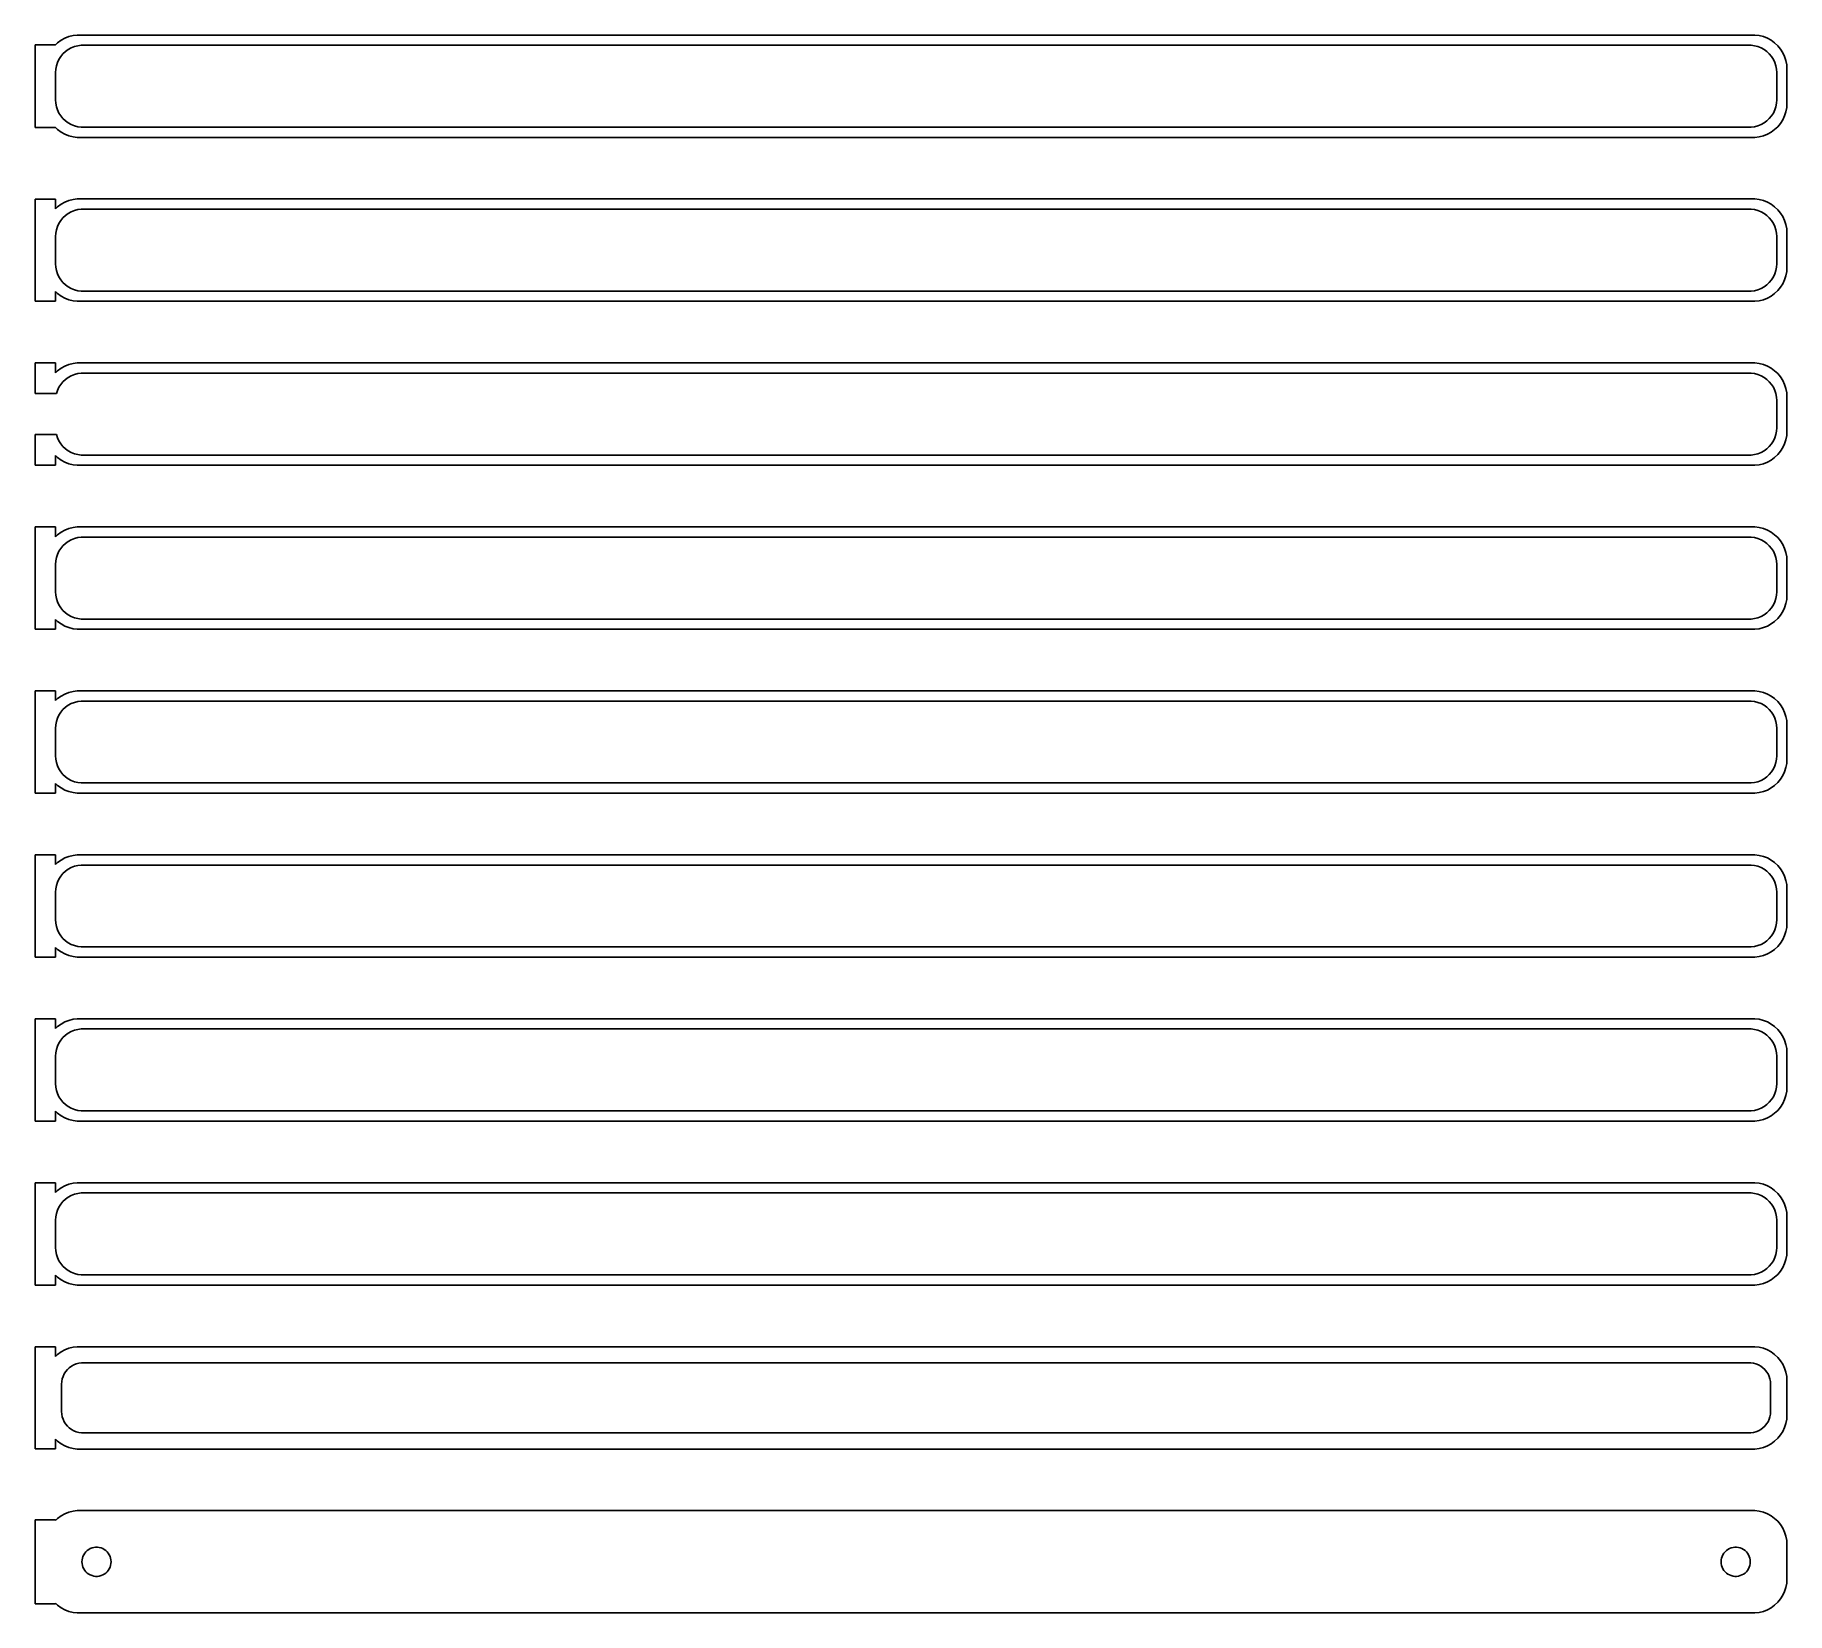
# Model space of a CAD drawing. Header units: metres. Extents: x -129 to 128, y 233 to 463.
import ezdxf

# ---------------------------------------------------------------- set-up
doc = ezdxf.new("R2010")
doc.units = ezdxf.units.M

msp = doc.modelspace()

# ---------------------------------------------------------------- linework, layer by layer
for p, q in [((-126, 462.059), (-129, 462.059)), ((-129, 462.059), (-129, 449.941)), ((-125.687, 462.353), (-126, 462.059)), ((-125.179, 462.722), (-125.687, 462.353)), ((-124.629, 463.024), (-125.179, 462.722)), ((-124.045, 463.255), (-124.629, 463.024)), ((-123.437, 463.411), (-124.045, 463.255)), ((-123.703, 461.619), (-123.236, 461.804)), ((-122.814, 463.49), (-123.437, 463.411)), ((-123.236, 461.804), (-122.75, 461.929)), ((122.814, 463.49), (-122.814, 463.49)), ((-122.75, 461.929), (-122.251, 461.992)), ((-122.251, 461.992), (122.251, 461.992)), ((122.251, 461.992), (122.75, 461.929)), ((122.75, 461.929), (123.236, 461.804)), ((123.437, 463.411), (122.814, 463.49)), ((123.236, 461.804), (123.703, 461.619)), ((124.045, 463.255), (123.437, 463.411)), ((124.629, 463.024), (124.045, 463.255)), ((125.179, 462.722), (124.629, 463.024)), ((125.687, 462.353), (125.179, 462.722)), ((126.145, 461.923), (125.687, 462.353)), ((126.545, 461.439), (126.145, 461.923)), ((-125.874, 458.995), (-125.719, 459.472)), ((-125.719, 459.472), (-125.505, 459.927)), ((-125.505, 459.927), (-125.236, 460.351)), ((-125.236, 460.351), (-124.916, 460.738)), ((-124.916, 460.738), (-124.55, 461.082)), ((-124.55, 461.082), (-124.143, 461.377)), ((-124.143, 461.377), (-123.703, 461.619)), ((123.703, 461.619), (124.143, 461.377)), ((124.143, 461.377), (124.55, 461.082)), ((124.55, 461.082), (124.916, 460.738)), ((124.916, 460.738), (125.236, 460.351)), ((125.236, 460.351), (125.505, 459.927)), ((125.505, 459.927), (125.719, 459.472)), ((125.719, 459.472), (125.874, 458.995)), ((126.882, 460.909), (126.545, 461.439)), ((127.149, 460.341), (126.882, 460.909)), ((127.343, 459.743), (127.149, 460.341)), ((127.461, 459.127), (127.343, 459.743)), ((-126, 458), (-125.968, 458.501)), ((-126, 454), (-126, 458)), ((-125.968, 458.501), (-125.874, 458.995)), ((125.874, 458.995), (125.968, 458.501)), ((125.968, 458.501), (126, 458)), ((126, 458), (126, 454)), ((127.5, 458.5), (127.461, 459.127)), ((127.5, 453.5), (127.5, 458.5)), ((-125.968, 453.499), (-126, 454)), ((-125.874, 453.005), (-125.968, 453.499)), ((-125.719, 452.528), (-125.874, 453.005)), ((-125.505, 452.073), (-125.719, 452.528)), ((-125.236, 451.649), (-125.505, 452.073)), ((-124.916, 451.262), (-125.236, 451.649)), ((125.236, 451.649), (124.916, 451.262)), ((125.505, 452.073), (125.236, 451.649)), ((125.719, 452.528), (125.505, 452.073)), ((125.874, 453.005), (125.719, 452.528)), ((125.968, 453.499), (125.874, 453.005)), ((126, 454), (125.968, 453.499)), ((126.882, 451.091), (127.149, 451.659)), ((127.149, 451.659), (127.343, 452.257)), ((127.343, 452.257), (127.461, 452.873)), ((127.461, 452.873), (127.5, 453.5)), ((-129, 449.941), (-126, 449.941)), ((-126, 449.941), (-125.687, 449.647)), ((-125.687, 449.647), (-125.179, 449.278)), ((-125.179, 449.278), (-124.629, 448.976)), ((-124.55, 450.918), (-124.916, 451.262)), ((-124.629, 448.976), (-124.045, 448.745)), ((-124.143, 450.623), (-124.55, 450.918)), ((-123.703, 450.381), (-124.143, 450.623)), ((-123.236, 450.196), (-123.703, 450.381)), ((-122.75, 450.071), (-123.236, 450.196)), ((-122.251, 450.008), (-122.75, 450.071)), ((122.251, 450.008), (-122.251, 450.008)), ((122.75, 450.071), (122.251, 450.008)), ((123.236, 450.196), (122.75, 450.071)), ((123.703, 450.381), (123.236, 450.196)), ((124.143, 450.623), (123.703, 450.381)), ((124.045, 448.745), (124.629, 448.976)), ((124.55, 450.918), (124.143, 450.623)), ((124.916, 451.262), (124.55, 450.918)), ((124.629, 448.976), (125.179, 449.278)), ((125.179, 449.278), (125.687, 449.647)), ((125.687, 449.647), (126.145, 450.077)), ((126.145, 450.077), (126.545, 450.561)), ((126.545, 450.561), (126.882, 451.091)), ((-124.045, 448.745), (-123.437, 448.589)), ((-123.437, 448.589), (-122.814, 448.51)), ((-122.814, 448.51), (122.814, 448.51)), ((122.814, 448.51), (123.437, 448.589)), ((123.437, 448.589), (124.045, 448.745)), ((-126, 439.467), (-129, 439.467)), ((-129, 439.467), (-129, 424.533)), ((-126, 438.059), (-126, 439.467)), ((-125.179, 438.722), (-125.687, 438.353)), ((-124.629, 439.024), (-125.179, 438.722)), ((-124.045, 439.255), (-124.629, 439.024)), ((-123.437, 439.411), (-124.045, 439.255)), ((-122.814, 439.49), (-123.437, 439.411)), ((122.814, 439.49), (-122.814, 439.49)), ((123.437, 439.411), (122.814, 439.49)), ((124.045, 439.255), (123.437, 439.411)), ((124.629, 439.024), (124.045, 439.255)), ((125.179, 438.722), (124.629, 439.024)), ((125.687, 438.353), (125.179, 438.722)), ((-125.687, 438.353), (-126, 438.059)), ((-125.505, 435.927), (-125.236, 436.351)), ((-125.236, 436.351), (-124.916, 436.738)), ((-124.916, 436.738), (-124.55, 437.082)), ((-124.55, 437.082), (-124.143, 437.377)), ((-124.143, 437.377), (-123.703, 437.619)), ((-123.703, 437.619), (-123.236, 437.804)), ((-123.236, 437.804), (-122.75, 437.929)), ((-122.75, 437.929), (-122.251, 437.992)), ((-122.251, 437.992), (122.251, 437.992)), ((122.251, 437.992), (122.75, 437.929)), ((122.75, 437.929), (123.236, 437.804)), ((123.236, 437.804), (123.703, 437.619)), ((123.703, 437.619), (124.143, 437.377)), ((124.143, 437.377), (124.55, 437.082)), ((124.55, 437.082), (124.916, 436.738)), ((124.916, 436.738), (125.236, 436.351)), ((125.236, 436.351), (125.505, 435.927)), ((126.145, 437.923), (125.687, 438.353)), ((126.545, 437.439), (126.145, 437.923)), ((126.882, 436.909), (126.545, 437.439)), ((127.149, 436.341), (126.882, 436.909)), ((127.343, 435.743), (127.149, 436.341)), ((-126, 434), (-125.968, 434.501)), ((-126, 430), (-126, 434)), ((-125.968, 434.501), (-125.874, 434.995)), ((-125.874, 434.995), (-125.719, 435.472)), ((-125.719, 435.472), (-125.505, 435.927)), ((125.505, 435.927), (125.719, 435.472)), ((125.719, 435.472), (125.874, 434.995)), ((125.874, 434.995), (125.968, 434.501)), ((125.968, 434.501), (126, 434)), ((126, 434), (126, 430)), ((127.461, 435.127), (127.343, 435.743)), ((127.5, 434.5), (127.461, 435.127)), ((127.5, 429.5), (127.5, 434.5)), ((-125.968, 429.499), (-126, 430)), ((-125.874, 429.005), (-125.968, 429.499)), ((-125.719, 428.528), (-125.874, 429.005)), ((-125.505, 428.073), (-125.719, 428.528)), ((125.719, 428.528), (125.505, 428.073)), ((125.874, 429.005), (125.719, 428.528)), ((125.968, 429.499), (125.874, 429.005)), ((126, 430), (125.968, 429.499)), ((127.343, 428.257), (127.461, 428.873)), ((127.461, 428.873), (127.5, 429.5)), ((-126, 424.533), (-126, 425.941)), ((-126, 425.941), (-125.687, 425.647)), ((-125.236, 427.649), (-125.505, 428.073)), ((-124.916, 427.262), (-125.236, 427.649)), ((-124.55, 426.918), (-124.916, 427.262)), ((-124.143, 426.623), (-124.55, 426.918)), ((-123.703, 426.381), (-124.143, 426.623)), ((-123.236, 426.196), (-123.703, 426.381)), ((-122.75, 426.071), (-123.236, 426.196)), ((-122.251, 426.008), (-122.75, 426.071)), ((122.251, 426.008), (-122.251, 426.008)), ((122.75, 426.071), (122.251, 426.008)), ((123.236, 426.196), (122.75, 426.071)), ((123.703, 426.381), (123.236, 426.196)), ((124.143, 426.623), (123.703, 426.381)), ((124.55, 426.918), (124.143, 426.623)), ((124.916, 427.262), (124.55, 426.918)), ((125.236, 427.649), (124.916, 427.262)), ((125.505, 428.073), (125.236, 427.649)), ((125.687, 425.647), (126.145, 426.077)), ((126.145, 426.077), (126.545, 426.561)), ((126.545, 426.561), (126.882, 427.091)), ((126.882, 427.091), (127.149, 427.659)), ((127.149, 427.659), (127.343, 428.257)), ((-129, 424.533), (-126, 424.533)), ((-125.687, 425.647), (-125.179, 425.278)), ((-125.179, 425.278), (-124.629, 424.976)), ((-124.629, 424.976), (-124.045, 424.745)), ((-124.045, 424.745), (-123.437, 424.589)), ((-123.437, 424.589), (-122.814, 424.51)), ((-122.814, 424.51), (122.814, 424.51)), ((122.814, 424.51), (123.437, 424.589)), ((123.437, 424.589), (124.045, 424.745)), ((124.045, 424.745), (124.629, 424.976)), ((124.629, 424.976), (125.179, 425.278)), ((125.179, 425.278), (125.687, 425.647)), ((-126, 415.49), (-129, 415.49)), ((-129, 415.49), (-129, 410.994)), ((-126, 414.059), (-126, 415.49)), ((-125.687, 414.353), (-126, 414.059)), ((-125.179, 414.722), (-125.687, 414.353)), ((-124.629, 415.024), (-125.179, 414.722)), ((-124.916, 412.738), (-124.55, 413.082)), ((-124.045, 415.255), (-124.629, 415.024)), ((-124.55, 413.082), (-124.143, 413.377)), ((-124.143, 413.377), (-123.703, 413.619)), ((-123.437, 415.411), (-124.045, 415.255)), ((-123.703, 413.619), (-123.236, 413.804)), ((-122.814, 415.49), (-123.437, 415.411)), ((-123.236, 413.804), (-122.75, 413.929)), ((122.814, 415.49), (-122.814, 415.49)), ((-122.75, 413.929), (-122.251, 413.992)), ((-122.251, 413.992), (122.251, 413.992)), ((122.251, 413.992), (122.75, 413.929)), ((122.75, 413.929), (123.236, 413.804)), ((123.437, 415.411), (122.814, 415.49)), ((123.236, 413.804), (123.703, 413.619)), ((124.045, 415.255), (123.437, 415.411)), ((123.703, 413.619), (124.143, 413.377)), ((124.629, 415.024), (124.045, 415.255)), ((124.143, 413.377), (124.55, 413.082)), ((124.55, 413.082), (124.916, 412.738)), ((125.179, 414.722), (124.629, 415.024)), ((125.687, 414.353), (125.179, 414.722)), ((126.145, 413.923), (125.687, 414.353)), ((126.545, 413.439), (126.145, 413.923)), ((126.882, 412.909), (126.545, 413.439)), ((-129, 410.994), (-125.874, 410.994)), ((-125.874, 410.995), (-125.719, 411.472)), ((-125.874, 410.994), (-125.874, 410.995)), ((-125.719, 411.472), (-125.505, 411.927)), ((-125.505, 411.927), (-125.236, 412.351)), ((-125.236, 412.351), (-124.916, 412.738)), ((124.916, 412.738), (125.236, 412.351)), ((125.236, 412.351), (125.505, 411.927)), ((125.505, 411.927), (125.719, 411.472)), ((125.719, 411.472), (125.874, 410.995)), ((125.874, 410.995), (125.968, 410.501)), ((125.968, 410.501), (126, 410)), ((127.149, 412.341), (126.882, 412.909)), ((127.343, 411.743), (127.149, 412.341)), ((127.461, 411.127), (127.343, 411.743)), ((127.5, 410.5), (127.461, 411.127)), ((127.5, 405.5), (127.5, 410.5)), ((126, 410), (126, 406)), ((125.968, 405.499), (125.874, 405.005)), ((126, 406), (125.968, 405.499)), ((127.461, 404.873), (127.5, 405.5)), ((-125.874, 405.006), (-129, 405.006)), ((-129, 405.006), (-129, 400.51)), ((-125.874, 405.005), (-125.874, 405.006)), ((-125.719, 404.528), (-125.874, 405.005)), ((-125.505, 404.073), (-125.719, 404.528)), ((-125.236, 403.649), (-125.505, 404.073)), ((-124.916, 403.262), (-125.236, 403.649)), ((-124.55, 402.918), (-124.916, 403.262)), ((-124.143, 402.623), (-124.55, 402.918)), ((124.55, 402.918), (124.143, 402.623)), ((124.916, 403.262), (124.55, 402.918)), ((125.236, 403.649), (124.916, 403.262)), ((125.505, 404.073), (125.236, 403.649)), ((125.719, 404.528), (125.505, 404.073)), ((125.874, 405.005), (125.719, 404.528)), ((126.545, 402.561), (126.882, 403.091)), ((126.882, 403.091), (127.149, 403.659)), ((127.149, 403.659), (127.343, 404.257)), ((127.343, 404.257), (127.461, 404.873)), ((-129, 400.51), (-126, 400.51)), ((-126, 401.941), (-125.687, 401.647)), ((-126, 400.51), (-126, 401.941)), ((-125.687, 401.647), (-125.179, 401.278)), ((-125.179, 401.278), (-124.629, 400.976)), ((-124.629, 400.976), (-124.045, 400.745)), ((-123.703, 402.381), (-124.143, 402.623)), ((-124.045, 400.745), (-123.437, 400.589)), ((-123.236, 402.196), (-123.703, 402.381)), ((-123.437, 400.589), (-122.814, 400.51)), ((-122.75, 402.071), (-123.236, 402.196)), ((-122.814, 400.51), (122.814, 400.51)), ((-122.251, 402.008), (-122.75, 402.071)), ((122.251, 402.008), (-122.251, 402.008)), ((122.75, 402.071), (122.251, 402.008)), ((123.236, 402.196), (122.75, 402.071)), ((122.814, 400.51), (123.437, 400.589)), ((123.703, 402.381), (123.236, 402.196)), ((123.437, 400.589), (124.045, 400.745)), ((124.143, 402.623), (123.703, 402.381)), ((124.045, 400.745), (124.629, 400.976)), ((124.629, 400.976), (125.179, 401.278)), ((125.179, 401.278), (125.687, 401.647)), ((125.687, 401.647), (126.145, 402.077)), ((126.145, 402.077), (126.545, 402.561)), ((-126, 391.49), (-129, 391.49)), ((-129, 391.49), (-129, 376.51)), ((-126, 390.059), (-126, 391.49)), ((-125.687, 390.353), (-126, 390.059)), ((-125.179, 390.722), (-125.687, 390.353)), ((-124.629, 391.024), (-125.179, 390.722)), ((-124.045, 391.255), (-124.629, 391.024)), ((-123.437, 391.411), (-124.045, 391.255)), ((-122.814, 391.49), (-123.437, 391.411)), ((-123.236, 389.804), (-122.75, 389.929)), ((122.814, 391.49), (-122.814, 391.49)), ((-122.75, 389.929), (-122.251, 389.992)), ((-122.251, 389.992), (122.251, 389.992)), ((122.251, 389.992), (122.75, 389.929)), ((122.75, 389.929), (123.236, 389.804)), ((123.437, 391.411), (122.814, 391.49)), ((124.045, 391.255), (123.437, 391.411)), ((124.629, 391.024), (124.045, 391.255)), ((125.179, 390.722), (124.629, 391.024)), ((125.687, 390.353), (125.179, 390.722)), ((126.145, 389.923), (125.687, 390.353)), ((126.545, 389.439), (126.145, 389.923)), ((-125.874, 386.995), (-125.719, 387.472)), ((-125.719, 387.472), (-125.505, 387.927)), ((-125.505, 387.927), (-125.236, 388.351)), ((-125.236, 388.351), (-124.916, 388.738)), ((-124.916, 388.738), (-124.55, 389.082)), ((-124.55, 389.082), (-124.143, 389.377)), ((-124.143, 389.377), (-123.703, 389.619)), ((-123.703, 389.619), (-123.236, 389.804)), ((123.236, 389.804), (123.703, 389.619)), ((123.703, 389.619), (124.143, 389.377)), ((124.143, 389.377), (124.55, 389.082)), ((124.55, 389.082), (124.916, 388.738)), ((124.916, 388.738), (125.236, 388.351)), ((125.236, 388.351), (125.505, 387.927)), ((125.505, 387.927), (125.719, 387.472)), ((125.719, 387.472), (125.874, 386.995)), ((126.882, 388.909), (126.545, 389.439)), ((127.149, 388.341), (126.882, 388.909)), ((127.343, 387.743), (127.149, 388.341)), ((127.461, 387.127), (127.343, 387.743)), ((-126, 386), (-125.968, 386.501)), ((-126, 382), (-126, 386)), ((-125.968, 386.501), (-125.874, 386.995)), ((125.874, 386.995), (125.968, 386.501)), ((125.968, 386.501), (126, 386)), ((126, 386), (126, 382)), ((127.5, 386.5), (127.461, 387.127)), ((127.5, 381.5), (127.5, 386.5)), ((-125.968, 381.499), (-126, 382)), ((-125.874, 381.005), (-125.968, 381.499)), ((-125.719, 380.528), (-125.874, 381.005)), ((-125.505, 380.073), (-125.719, 380.528)), ((-125.236, 379.649), (-125.505, 380.073)), ((-124.916, 379.262), (-125.236, 379.649)), ((125.236, 379.649), (124.916, 379.262)), ((125.505, 380.073), (125.236, 379.649)), ((125.719, 380.528), (125.505, 380.073)), ((125.874, 381.005), (125.719, 380.528)), ((125.968, 381.499), (125.874, 381.005)), ((126, 382), (125.968, 381.499)), ((126.882, 379.091), (127.149, 379.659)), ((127.149, 379.659), (127.343, 380.257)), ((127.343, 380.257), (127.461, 380.873)), ((127.461, 380.873), (127.5, 381.5)), ((-126, 377.941), (-125.687, 377.647)), ((-126, 376.51), (-126, 377.941)), ((-125.687, 377.647), (-125.179, 377.278)), ((-125.179, 377.278), (-124.629, 376.976)), ((-124.55, 378.918), (-124.916, 379.262)), ((-124.143, 378.623), (-124.55, 378.918)), ((-123.703, 378.381), (-124.143, 378.623)), ((-123.236, 378.196), (-123.703, 378.381)), ((-122.75, 378.071), (-123.236, 378.196)), ((-122.251, 378.008), (-122.75, 378.071)), ((122.251, 378.008), (-122.251, 378.008)), ((122.75, 378.071), (122.251, 378.008)), ((123.236, 378.196), (122.75, 378.071)), ((123.703, 378.381), (123.236, 378.196)), ((124.143, 378.623), (123.703, 378.381)), ((124.55, 378.918), (124.143, 378.623)), ((124.916, 379.262), (124.55, 378.918)), ((124.629, 376.976), (125.179, 377.278)), ((125.179, 377.278), (125.687, 377.647)), ((125.687, 377.647), (126.145, 378.077)), ((126.145, 378.077), (126.545, 378.561)), ((126.545, 378.561), (126.882, 379.091)), ((-129, 376.51), (-126, 376.51)), ((-124.629, 376.976), (-124.045, 376.745)), ((-124.045, 376.745), (-123.437, 376.589)), ((-123.437, 376.589), (-122.814, 376.51)), ((-122.814, 376.51), (122.814, 376.51)), ((122.814, 376.51), (123.437, 376.589)), ((123.437, 376.589), (124.045, 376.745)), ((124.045, 376.745), (124.629, 376.976)), ((-126, 367.49), (-129, 367.49)), ((-129, 367.49), (-129, 352.51)), ((-126, 366.059), (-126, 367.49)), ((-124.629, 367.024), (-125.179, 366.722)), ((-124.045, 367.255), (-124.629, 367.024)), ((-123.437, 367.411), (-124.045, 367.255)), ((-122.814, 367.49), (-123.437, 367.411)), ((122.814, 367.49), (-122.814, 367.49)), ((123.437, 367.411), (122.814, 367.49)), ((124.045, 367.255), (123.437, 367.411)), ((124.629, 367.024), (124.045, 367.255)), ((125.179, 366.722), (124.629, 367.024)), ((-125.687, 366.353), (-126, 366.059)), ((-125.179, 366.722), (-125.687, 366.353)), ((-125.505, 363.927), (-125.236, 364.351)), ((-125.236, 364.351), (-124.916, 364.738)), ((-124.916, 364.738), (-124.55, 365.082)), ((-124.55, 365.082), (-124.143, 365.377)), ((-124.143, 365.377), (-123.703, 365.619)), ((-123.703, 365.619), (-123.236, 365.804)), ((-123.236, 365.804), (-122.75, 365.929)), ((-122.75, 365.929), (-122.251, 365.992)), ((-122.251, 365.992), (122.251, 365.992)), ((122.251, 365.992), (122.75, 365.929)), ((122.75, 365.929), (123.236, 365.804)), ((123.236, 365.804), (123.703, 365.619)), ((123.703, 365.619), (124.143, 365.377)), ((124.143, 365.377), (124.55, 365.082)), ((124.55, 365.082), (124.916, 364.738)), ((124.916, 364.738), (125.236, 364.351)), ((125.687, 366.353), (125.179, 366.722)), ((125.236, 364.351), (125.505, 363.927)), ((126.145, 365.923), (125.687, 366.353)), ((126.545, 365.439), (126.145, 365.923)), ((126.882, 364.909), (126.545, 365.439)), ((127.149, 364.341), (126.882, 364.909)), ((127.343, 363.743), (127.149, 364.341)), ((-126, 362), (-125.968, 362.501)), ((-126, 358), (-126, 362)), ((-125.968, 362.501), (-125.874, 362.995)), ((-125.874, 362.995), (-125.719, 363.472)), ((-125.719, 363.472), (-125.505, 363.927)), ((125.505, 363.927), (125.719, 363.472)), ((125.719, 363.472), (125.874, 362.995)), ((125.874, 362.995), (125.968, 362.501)), ((125.968, 362.501), (126, 362)), ((126, 362), (126, 358)), ((127.461, 363.127), (127.343, 363.743)), ((127.5, 362.5), (127.461, 363.127)), ((127.5, 357.5), (127.5, 362.5)), ((-125.968, 357.499), (-126, 358)), ((-125.874, 357.005), (-125.968, 357.499)), ((-125.719, 356.528), (-125.874, 357.005)), ((125.874, 357.005), (125.719, 356.528)), ((125.968, 357.499), (125.874, 357.005)), ((126, 358), (125.968, 357.499)), ((127.343, 356.257), (127.461, 356.873)), ((127.461, 356.873), (127.5, 357.5)), ((-125.505, 356.073), (-125.719, 356.528)), ((-125.236, 355.649), (-125.505, 356.073)), ((-124.916, 355.262), (-125.236, 355.649)), ((-124.55, 354.918), (-124.916, 355.262)), ((-124.143, 354.623), (-124.55, 354.918)), ((-123.703, 354.381), (-124.143, 354.623)), ((-123.236, 354.196), (-123.703, 354.381)), ((-122.75, 354.071), (-123.236, 354.196)), ((-122.251, 354.008), (-122.75, 354.071)), ((122.251, 354.008), (-122.251, 354.008)), ((122.75, 354.071), (122.251, 354.008)), ((123.236, 354.196), (122.75, 354.071)), ((123.703, 354.381), (123.236, 354.196)), ((124.143, 354.623), (123.703, 354.381)), ((124.55, 354.918), (124.143, 354.623)), ((124.916, 355.262), (124.55, 354.918)), ((125.236, 355.649), (124.916, 355.262)), ((125.505, 356.073), (125.236, 355.649)), ((125.719, 356.528), (125.505, 356.073)), ((125.687, 353.647), (126.145, 354.077)), ((126.145, 354.077), (126.545, 354.561)), ((126.545, 354.561), (126.882, 355.091)), ((126.882, 355.091), (127.149, 355.659)), ((127.149, 355.659), (127.343, 356.257)), ((-129, 352.51), (-126, 352.51)), ((-126, 353.941), (-125.687, 353.647)), ((-126, 352.51), (-126, 353.941)), ((-125.687, 353.647), (-125.179, 353.278)), ((-125.179, 353.278), (-124.629, 352.976)), ((-124.629, 352.976), (-124.045, 352.745)), ((-124.045, 352.745), (-123.437, 352.589)), ((-123.437, 352.589), (-122.814, 352.51)), ((-122.814, 352.51), (122.814, 352.51)), ((122.814, 352.51), (123.437, 352.589)), ((123.437, 352.589), (124.045, 352.745)), ((124.045, 352.745), (124.629, 352.976)), ((124.629, 352.976), (125.179, 353.278)), ((125.179, 353.278), (125.687, 353.647)), ((-126, 343.49), (-129, 343.49)), ((-129, 343.49), (-129, 328.51)), ((-126, 342.059), (-126, 343.49)), ((-125.687, 342.353), (-126, 342.059)), ((-125.179, 342.722), (-125.687, 342.353)), ((-124.629, 343.024), (-125.179, 342.722)), ((-124.045, 343.255), (-124.629, 343.024)), ((-124.55, 341.082), (-124.143, 341.377)), ((-124.143, 341.377), (-123.703, 341.619)), ((-123.437, 343.411), (-124.045, 343.255)), ((-123.703, 341.619), (-123.236, 341.804)), ((-122.814, 343.49), (-123.437, 343.411)), ((-123.236, 341.804), (-122.75, 341.929)), ((122.814, 343.49), (-122.814, 343.49)), ((-122.75, 341.929), (-122.251, 341.992)), ((-122.251, 341.992), (122.251, 341.992)), ((122.251, 341.992), (122.75, 341.929)), ((122.75, 341.929), (123.236, 341.804)), ((123.437, 343.411), (122.814, 343.49)), ((123.236, 341.804), (123.703, 341.619)), ((124.045, 343.255), (123.437, 343.411)), ((123.703, 341.619), (124.143, 341.377)), ((124.629, 343.024), (124.045, 343.255)), ((124.143, 341.377), (124.55, 341.082)), ((125.179, 342.722), (124.629, 343.024)), ((125.687, 342.353), (125.179, 342.722)), ((126.145, 341.923), (125.687, 342.353)), ((126.545, 341.439), (126.145, 341.923)), ((126.882, 340.909), (126.545, 341.439)), ((-125.968, 338.501), (-125.874, 338.995)), ((-125.874, 338.995), (-125.719, 339.472)), ((-125.719, 339.472), (-125.505, 339.927)), ((-125.505, 339.927), (-125.236, 340.351)), ((-125.236, 340.351), (-124.916, 340.738)), ((-124.916, 340.738), (-124.55, 341.082)), ((124.55, 341.082), (124.916, 340.738)), ((124.916, 340.738), (125.236, 340.351)), ((125.236, 340.351), (125.505, 339.927)), ((125.505, 339.927), (125.719, 339.472)), ((125.719, 339.472), (125.874, 338.995)), ((125.874, 338.995), (125.968, 338.501)), ((127.149, 340.341), (126.882, 340.909)), ((127.343, 339.743), (127.149, 340.341)), ((127.461, 339.127), (127.343, 339.743)), ((127.5, 338.5), (127.461, 339.127)), ((-126, 338), (-125.968, 338.501)), ((-126, 334), (-126, 338)), ((125.968, 338.501), (126, 338)), ((126, 338), (126, 334)), ((127.5, 333.5), (127.5, 338.5)), ((-125.968, 333.499), (-126, 334)), ((-125.874, 333.005), (-125.968, 333.499)), ((125.968, 333.499), (125.874, 333.005)), ((126, 334), (125.968, 333.499)), ((127.461, 332.873), (127.5, 333.5)), ((-125.719, 332.528), (-125.874, 333.005)), ((-125.505, 332.073), (-125.719, 332.528)), ((-125.236, 331.649), (-125.505, 332.073)), ((-124.916, 331.262), (-125.236, 331.649)), ((-124.55, 330.918), (-124.916, 331.262)), ((-124.143, 330.623), (-124.55, 330.918)), ((124.55, 330.918), (124.143, 330.623)), ((124.916, 331.262), (124.55, 330.918)), ((125.236, 331.649), (124.916, 331.262)), ((125.505, 332.073), (125.236, 331.649)), ((125.719, 332.528), (125.505, 332.073)), ((125.874, 333.005), (125.719, 332.528)), ((126.545, 330.561), (126.882, 331.091)), ((126.882, 331.091), (127.149, 331.659)), ((127.149, 331.659), (127.343, 332.257)), ((127.343, 332.257), (127.461, 332.873)), ((-129, 328.51), (-126, 328.51)), ((-126, 329.941), (-125.687, 329.647)), ((-126, 328.51), (-126, 329.941)), ((-125.687, 329.647), (-125.179, 329.278)), ((-125.179, 329.278), (-124.629, 328.976)), ((-124.629, 328.976), (-124.045, 328.745)), ((-123.703, 330.381), (-124.143, 330.623)), ((-124.045, 328.745), (-123.437, 328.589)), ((-123.236, 330.196), (-123.703, 330.381)), ((-123.437, 328.589), (-122.814, 328.51)), ((-122.75, 330.071), (-123.236, 330.196)), ((-122.814, 328.51), (122.814, 328.51)), ((-122.251, 330.008), (-122.75, 330.071)), ((122.251, 330.008), (-122.251, 330.008)), ((122.75, 330.071), (122.251, 330.008)), ((123.236, 330.196), (122.75, 330.071)), ((122.814, 328.51), (123.437, 328.589)), ((123.703, 330.381), (123.236, 330.196)), ((123.437, 328.589), (124.045, 328.745)), ((124.143, 330.623), (123.703, 330.381)), ((124.045, 328.745), (124.629, 328.976)), ((124.629, 328.976), (125.179, 329.278)), ((125.179, 329.278), (125.687, 329.647)), ((125.687, 329.647), (126.145, 330.077)), ((126.145, 330.077), (126.545, 330.561)), ((-126, 319.49), (-129, 319.49)), ((-129, 319.49), (-129, 304.51)), ((-126, 318.059), (-126, 319.49)), ((-125.687, 318.353), (-126, 318.059)), ((-125.179, 318.722), (-125.687, 318.353)), ((-124.629, 319.024), (-125.179, 318.722)), ((-124.045, 319.255), (-124.629, 319.024)), ((-123.437, 319.411), (-124.045, 319.255)), ((-122.814, 319.49), (-123.437, 319.411)), ((122.814, 319.49), (-122.814, 319.49)), ((123.437, 319.411), (122.814, 319.49)), ((124.045, 319.255), (123.437, 319.411)), ((124.629, 319.024), (124.045, 319.255)), ((125.179, 318.722), (124.629, 319.024)), ((125.687, 318.353), (125.179, 318.722)), ((126.145, 317.923), (125.687, 318.353)), ((-125.719, 315.472), (-125.505, 315.927)), ((-125.505, 315.927), (-125.236, 316.351)), ((-125.236, 316.351), (-124.916, 316.738)), ((-124.916, 316.738), (-124.55, 317.082)), ((-124.55, 317.082), (-124.143, 317.377)), ((-124.143, 317.377), (-123.703, 317.619)), ((-123.703, 317.619), (-123.236, 317.804)), ((-123.236, 317.804), (-122.75, 317.929)), ((-122.75, 317.929), (-122.251, 317.992)), ((-122.251, 317.992), (122.251, 317.992)), ((122.251, 317.992), (122.75, 317.929)), ((122.75, 317.929), (123.236, 317.804)), ((123.236, 317.804), (123.703, 317.619)), ((123.703, 317.619), (124.143, 317.377)), ((124.143, 317.377), (124.55, 317.082)), ((124.55, 317.082), (124.916, 316.738)), ((124.916, 316.738), (125.236, 316.351)), ((125.236, 316.351), (125.505, 315.927)), ((125.505, 315.927), (125.719, 315.472)), ((126.545, 317.439), (126.145, 317.923)), ((126.882, 316.909), (126.545, 317.439)), ((127.149, 316.341), (126.882, 316.909)), ((127.343, 315.743), (127.149, 316.341)), ((127.461, 315.127), (127.343, 315.743)), ((-126, 314), (-125.968, 314.501)), ((-126, 310), (-126, 314)), ((-125.968, 314.501), (-125.874, 314.995)), ((-125.874, 314.995), (-125.719, 315.472)), ((125.719, 315.472), (125.874, 314.995)), ((125.874, 314.995), (125.968, 314.501)), ((125.968, 314.501), (126, 314)), ((126, 314), (126, 310)), ((127.5, 314.5), (127.461, 315.127)), ((127.5, 309.5), (127.5, 314.5)), ((-125.968, 309.499), (-126, 310)), ((-125.874, 309.005), (-125.968, 309.499)), ((-125.719, 308.528), (-125.874, 309.005)), ((-125.505, 308.073), (-125.719, 308.528)), ((-125.236, 307.649), (-125.505, 308.073)), ((125.505, 308.073), (125.236, 307.649)), ((125.719, 308.528), (125.505, 308.073)), ((125.874, 309.005), (125.719, 308.528)), ((125.968, 309.499), (125.874, 309.005)), ((126, 310), (125.968, 309.499)), ((127.149, 307.659), (127.343, 308.257)), ((127.343, 308.257), (127.461, 308.873)), ((127.461, 308.873), (127.5, 309.5)), ((-126, 305.941), (-125.687, 305.647)), ((-126, 304.51), (-126, 305.941)), ((-125.687, 305.647), (-125.179, 305.278)), ((-124.916, 307.262), (-125.236, 307.649)), ((-125.179, 305.278), (-124.629, 304.976)), ((-124.55, 306.918), (-124.916, 307.262)), ((-124.143, 306.623), (-124.55, 306.918)), ((-123.703, 306.381), (-124.143, 306.623)), ((-123.236, 306.196), (-123.703, 306.381)), ((-122.75, 306.071), (-123.236, 306.196)), ((-122.251, 306.008), (-122.75, 306.071)), ((122.251, 306.008), (-122.251, 306.008)), ((122.75, 306.071), (122.251, 306.008)), ((123.236, 306.196), (122.75, 306.071)), ((123.703, 306.381), (123.236, 306.196)), ((124.143, 306.623), (123.703, 306.381)), ((124.55, 306.918), (124.143, 306.623)), ((124.916, 307.262), (124.55, 306.918)), ((124.629, 304.976), (125.179, 305.278)), ((125.236, 307.649), (124.916, 307.262)), ((125.179, 305.278), (125.687, 305.647)), ((125.687, 305.647), (126.145, 306.077)), ((126.145, 306.077), (126.545, 306.561)), ((126.545, 306.561), (126.882, 307.091)), ((126.882, 307.091), (127.149, 307.659)), ((-129, 304.51), (-126, 304.51)), ((-124.629, 304.976), (-124.045, 304.745)), ((-124.045, 304.745), (-123.437, 304.589)), ((-123.437, 304.589), (-122.814, 304.51)), ((-122.814, 304.51), (122.814, 304.51)), ((122.814, 304.51), (123.437, 304.589)), ((123.437, 304.589), (124.045, 304.745)), ((124.045, 304.745), (124.629, 304.976)), ((-126, 295.49), (-129, 295.49)), ((-129, 295.49), (-129, 280.51)), ((-126, 294.059), (-126, 295.49)), ((-124.629, 295.024), (-125.179, 294.722)), ((-124.045, 295.255), (-124.629, 295.024)), ((-123.437, 295.411), (-124.045, 295.255)), ((-122.814, 295.49), (-123.437, 295.411)), ((122.814, 295.49), (-122.814, 295.49)), ((123.437, 295.411), (122.814, 295.49)), ((124.045, 295.255), (123.437, 295.411)), ((124.629, 295.024), (124.045, 295.255)), ((125.179, 294.722), (124.629, 295.024)), ((-125.687, 294.353), (-126, 294.059)), ((-125.179, 294.722), (-125.687, 294.353)), ((-125.236, 292.351), (-124.916, 292.738)), ((-124.916, 292.738), (-124.55, 293.082)), ((-124.55, 293.082), (-124.143, 293.377)), ((-124.143, 293.377), (-123.703, 293.619)), ((-123.703, 293.619), (-123.236, 293.804)), ((-123.236, 293.804), (-122.75, 293.929)), ((-122.75, 293.929), (-122.251, 293.992)), ((-122.251, 293.992), (122.251, 293.992)), ((122.251, 293.992), (122.75, 293.929)), ((122.75, 293.929), (123.236, 293.804)), ((123.236, 293.804), (123.703, 293.619)), ((123.703, 293.619), (124.143, 293.377)), ((124.143, 293.377), (124.55, 293.082)), ((124.55, 293.082), (124.916, 292.738)), ((124.916, 292.738), (125.236, 292.351)), ((125.687, 294.353), (125.179, 294.722)), ((126.145, 293.923), (125.687, 294.353)), ((126.545, 293.439), (126.145, 293.923)), ((126.882, 292.909), (126.545, 293.439)), ((127.149, 292.341), (126.882, 292.909)), ((-126, 290), (-125.968, 290.501)), ((-126, 286), (-126, 290)), ((-125.968, 290.501), (-125.874, 290.995)), ((-125.874, 290.995), (-125.719, 291.472)), ((-125.719, 291.472), (-125.505, 291.927)), ((-125.505, 291.927), (-125.236, 292.351)), ((125.236, 292.351), (125.505, 291.927)), ((125.505, 291.927), (125.719, 291.472)), ((125.719, 291.472), (125.874, 290.995)), ((125.874, 290.995), (125.968, 290.501)), ((125.968, 290.501), (126, 290)), ((126, 290), (126, 286)), ((127.343, 291.743), (127.149, 292.341)), ((127.461, 291.127), (127.343, 291.743)), ((127.5, 290.5), (127.461, 291.127)), ((127.5, 285.5), (127.5, 290.5)), ((-125.968, 285.499), (-126, 286)), ((-125.874, 285.005), (-125.968, 285.499)), ((-125.719, 284.528), (-125.874, 285.005)), ((125.874, 285.005), (125.719, 284.528)), ((125.968, 285.499), (125.874, 285.005)), ((126, 286), (125.968, 285.499)), ((127.343, 284.257), (127.461, 284.873)), ((127.461, 284.873), (127.5, 285.5)), ((-125.505, 284.073), (-125.719, 284.528)), ((-125.236, 283.649), (-125.505, 284.073)), ((-124.916, 283.262), (-125.236, 283.649)), ((-124.55, 282.918), (-124.916, 283.262)), ((-124.143, 282.623), (-124.55, 282.918)), ((-123.703, 282.381), (-124.143, 282.623)), ((-123.236, 282.196), (-123.703, 282.381)), ((-122.75, 282.071), (-123.236, 282.196)), ((123.236, 282.196), (122.75, 282.071)), ((123.703, 282.381), (123.236, 282.196)), ((124.143, 282.623), (123.703, 282.381)), ((124.55, 282.918), (124.143, 282.623)), ((124.916, 283.262), (124.55, 282.918)), ((125.236, 283.649), (124.916, 283.262)), ((125.505, 284.073), (125.236, 283.649)), ((125.719, 284.528), (125.505, 284.073)), ((126.145, 282.077), (126.545, 282.561)), ((126.545, 282.561), (126.882, 283.091)), ((126.882, 283.091), (127.149, 283.659)), ((127.149, 283.659), (127.343, 284.257)), ((-129, 280.51), (-126, 280.51)), ((-126, 281.941), (-125.687, 281.647)), ((-126, 280.51), (-126, 281.941)), ((-125.687, 281.647), (-125.179, 281.278)), ((-125.179, 281.278), (-124.629, 280.976)), ((-124.629, 280.976), (-124.045, 280.745)), ((-124.045, 280.745), (-123.437, 280.589)), ((-123.437, 280.589), (-122.814, 280.51)), ((-122.814, 280.51), (122.814, 280.51)), ((-122.251, 282.008), (-122.75, 282.071)), ((122.251, 282.008), (-122.251, 282.008)), ((122.75, 282.071), (122.251, 282.008)), ((122.814, 280.51), (123.437, 280.589)), ((123.437, 280.589), (124.045, 280.745)), ((124.045, 280.745), (124.629, 280.976)), ((124.629, 280.976), (125.179, 281.278)), ((125.179, 281.278), (125.687, 281.647)), ((125.687, 281.647), (126.145, 282.077)), ((-126, 271.479), (-129, 271.479)), ((-129, 271.479), (-129, 256.521)), ((-126, 270.059), (-126, 271.479)), ((-125.687, 270.353), (-126, 270.059)), ((-125.179, 270.722), (-125.687, 270.353)), ((-124.629, 271.024), (-125.179, 270.722)), ((-124.045, 271.255), (-124.629, 271.024)), ((-123.437, 271.411), (-124.045, 271.255)), ((-122.814, 271.49), (-123.437, 271.411)), ((122.814, 271.49), (-122.814, 271.49)), ((123.437, 271.411), (122.814, 271.49)), ((124.045, 271.255), (123.437, 271.411)), ((124.629, 271.024), (124.045, 271.255)), ((125.179, 270.722), (124.629, 271.024)), ((125.687, 270.353), (125.179, 270.722)), ((126.145, 269.923), (125.687, 270.353)), ((126.545, 269.439), (126.145, 269.923)), ((126.882, 268.909), (126.545, 269.439)), ((-125.088, 266.39), (-125.015, 266.774)), ((-125.015, 266.774), (-124.894, 267.146)), ((-124.894, 267.146), (-124.728, 267.5)), ((-124.728, 267.5), (-124.518, 267.83)), ((-124.518, 267.83), (-124.269, 268.131)), ((-124.269, 268.131), (-123.984, 268.399)), ((-123.984, 268.399), (-123.668, 268.628)), ((-123.668, 268.628), (-123.325, 268.817)), ((-123.325, 268.817), (-122.962, 268.961)), ((-122.962, 268.961), (-122.583, 269.058)), ((-122.583, 269.058), (-122.195, 269.107)), ((-122.195, 269.107), (122.195, 269.107)), ((122.195, 269.107), (122.583, 269.058)), ((122.583, 269.058), (122.962, 268.961)), ((122.962, 268.961), (123.325, 268.817)), ((123.325, 268.817), (123.668, 268.628)), ((123.668, 268.628), (123.984, 268.399)), ((123.984, 268.399), (124.269, 268.131)), ((124.269, 268.131), (124.518, 267.83)), ((124.518, 267.83), (124.728, 267.5)), ((124.728, 267.5), (124.894, 267.146)), ((124.894, 267.146), (125.015, 266.774)), ((125.015, 266.774), (125.088, 266.39)), ((127.149, 268.341), (126.882, 268.909)), ((127.343, 267.743), (127.149, 268.341)), ((127.461, 267.127), (127.343, 267.743)), ((127.5, 266.5), (127.461, 267.127)), ((-125.113, 266), (-125.088, 266.39)), ((-125.113, 262), (-125.113, 266)), ((125.088, 266.39), (125.113, 266)), ((125.113, 266), (125.113, 262)), ((127.5, 261.5), (127.5, 266.5)), ((-125.088, 261.61), (-125.113, 262)), ((125.113, 262), (125.088, 261.61)), ((-125.015, 261.226), (-125.088, 261.61)), ((-124.894, 260.854), (-125.015, 261.226)), ((-124.728, 260.5), (-124.894, 260.854)), ((-124.518, 260.17), (-124.728, 260.5)), ((-124.269, 259.869), (-124.518, 260.17)), ((-123.984, 259.601), (-124.269, 259.869)), ((-123.668, 259.372), (-123.984, 259.601)), ((-123.325, 259.183), (-123.668, 259.372)), ((-122.962, 259.039), (-123.325, 259.183)), ((123.325, 259.183), (122.962, 259.039)), ((123.668, 259.372), (123.325, 259.183)), ((123.984, 259.601), (123.668, 259.372)), ((124.269, 259.869), (123.984, 259.601)), ((124.518, 260.17), (124.269, 259.869)), ((124.728, 260.5), (124.518, 260.17)), ((124.894, 260.854), (124.728, 260.5)), ((125.015, 261.226), (124.894, 260.854)), ((125.088, 261.61), (125.015, 261.226)), ((126.545, 258.561), (126.882, 259.091)), ((126.882, 259.091), (127.149, 259.659)), ((127.149, 259.659), (127.343, 260.257)), ((127.343, 260.257), (127.461, 260.873)), ((127.461, 260.873), (127.5, 261.5)), ((-129, 256.521), (-126, 256.521)), ((-126, 256.521), (-126, 257.941)), ((-126, 257.941), (-125.687, 257.647)), ((-125.687, 257.647), (-125.179, 257.278)), ((-125.179, 257.278), (-124.629, 256.976)), ((-124.629, 256.976), (-124.045, 256.745)), ((-124.045, 256.745), (-123.437, 256.589)), ((-123.437, 256.589), (-122.814, 256.51)), ((-122.583, 258.942), (-122.962, 259.039)), ((-122.814, 256.51), (122.814, 256.51)), ((-122.195, 258.893), (-122.583, 258.942)), ((122.195, 258.893), (-122.195, 258.893)), ((122.583, 258.942), (122.195, 258.893)), ((122.962, 259.039), (122.583, 258.942)), ((122.814, 256.51), (123.437, 256.589)), ((123.437, 256.589), (124.045, 256.745)), ((124.045, 256.745), (124.629, 256.976)), ((124.629, 256.976), (125.179, 257.278)), ((125.179, 257.278), (125.687, 257.647)), ((125.687, 257.647), (126.145, 258.077)), ((126.145, 258.077), (126.545, 258.561)), ((-125.687, 246.353), (-126, 246.059)), ((-125.179, 246.722), (-125.687, 246.353)), ((-124.629, 247.024), (-125.179, 246.722)), ((-124.045, 247.255), (-124.629, 247.024)), ((-123.437, 247.411), (-124.045, 247.255)), ((-122.814, 247.49), (-123.437, 247.411)), ((122.814, 247.49), (-122.814, 247.49)), ((123.437, 247.411), (122.814, 247.49)), ((124.045, 247.255), (123.437, 247.411)), ((124.629, 247.024), (124.045, 247.255)), ((125.179, 246.722), (124.629, 247.024)), ((125.687, 246.353), (125.179, 246.722)), ((126.145, 245.923), (125.687, 246.353)), ((-126, 246.153), (-129, 246.153)), ((-129, 246.153), (-129, 233.847)), ((-126, 246.059), (-126, 246.153)), ((126.545, 245.439), (126.145, 245.923)), ((126.882, 244.909), (126.545, 245.439)), ((127.149, 244.341), (126.882, 244.909)), ((127.343, 243.743), (127.149, 244.341)), ((127.461, 243.127), (127.343, 243.743)), ((-121.871, 241.029), (-121.727, 241.255)), ((-121.727, 241.255), (-121.557, 241.462)), ((-121.557, 241.462), (-121.361, 241.645)), ((-121.361, 241.645), (-121.144, 241.803)), ((-121.144, 241.803), (-120.909, 241.932)), ((-120.909, 241.932), (-120.66, 242.031)), ((-120.66, 242.031), (-120.4, 242.097)), ((-120.4, 242.097), (-120.134, 242.131)), ((-120.134, 242.131), (-119.866, 242.131)), ((-119.866, 242.131), (-119.6, 242.097)), ((-119.6, 242.097), (-119.34, 242.031)), ((-119.34, 242.031), (-119.091, 241.932)), ((-119.091, 241.932), (-118.856, 241.803)), ((-118.856, 241.803), (-118.639, 241.645)), ((-118.639, 241.645), (-118.443, 241.462)), ((-118.443, 241.462), (-118.273, 241.255)), ((-118.273, 241.255), (-118.129, 241.029)), ((118.129, 241.029), (118.273, 241.255)), ((118.273, 241.255), (118.443, 241.462)), ((118.443, 241.462), (118.639, 241.645)), ((118.639, 241.645), (118.856, 241.803)), ((118.856, 241.803), (119.091, 241.932)), ((119.091, 241.932), (119.34, 242.031)), ((119.34, 242.031), (119.6, 242.097)), ((119.6, 242.097), (119.866, 242.131)), ((119.866, 242.131), (120.134, 242.131)), ((120.134, 242.131), (120.4, 242.097)), ((120.4, 242.097), (120.66, 242.031)), ((120.66, 242.031), (120.909, 241.932)), ((120.909, 241.932), (121.144, 241.803)), ((121.144, 241.803), (121.361, 241.645)), ((121.361, 241.645), (121.557, 241.462)), ((121.557, 241.462), (121.727, 241.255)), ((121.727, 241.255), (121.871, 241.029)), ((127.5, 242.5), (127.461, 243.127)), ((127.5, 237.5), (127.5, 242.5)), ((-122.135, 240), (-122.118, 240.268)), ((-122.118, 239.732), (-122.135, 240)), ((-122.118, 240.268), (-122.068, 240.531)), ((-122.068, 239.469), (-122.118, 239.732)), ((-122.068, 240.531), (-121.985, 240.786)), ((-121.985, 239.214), (-122.068, 239.469)), ((-121.985, 240.786), (-121.871, 241.029)), ((-121.871, 238.971), (-121.985, 239.214)), ((-121.727, 238.745), (-121.871, 238.971)), ((-121.557, 238.538), (-121.727, 238.745)), ((-118.273, 238.745), (-118.443, 238.538)), ((-118.129, 238.971), (-118.273, 238.745)), ((-118.129, 241.029), (-118.015, 240.786)), ((-118.015, 239.214), (-118.129, 238.971)), ((-118.015, 240.786), (-117.932, 240.531)), ((-117.932, 239.469), (-118.015, 239.214)), ((-117.932, 240.531), (-117.882, 240.268)), ((-117.882, 239.732), (-117.932, 239.469)), ((-117.882, 240.268), (-117.865, 240)), ((-117.865, 240), (-117.882, 239.732)), ((117.865, 240), (117.882, 240.268)), ((117.882, 239.732), (117.865, 240)), ((117.882, 240.268), (117.932, 240.531)), ((117.932, 239.469), (117.882, 239.732)), ((117.932, 240.531), (118.015, 240.786)), ((118.015, 239.214), (117.932, 239.469)), ((118.015, 240.786), (118.129, 241.029)), ((118.129, 238.971), (118.015, 239.214)), ((118.273, 238.745), (118.129, 238.971)), ((118.443, 238.538), (118.273, 238.745)), ((121.727, 238.745), (121.557, 238.538)), ((121.871, 238.971), (121.727, 238.745)), ((121.871, 241.029), (121.985, 240.786)), ((121.985, 239.214), (121.871, 238.971)), ((121.985, 240.786), (122.068, 240.531)), ((122.068, 239.469), (121.985, 239.214)), ((122.068, 240.531), (122.118, 240.268)), ((122.118, 239.732), (122.068, 239.469)), ((122.118, 240.268), (122.135, 240)), ((122.135, 240), (122.118, 239.732)), ((-121.361, 238.355), (-121.557, 238.538)), ((-121.144, 238.197), (-121.361, 238.355)), ((-120.909, 238.068), (-121.144, 238.197)), ((-120.66, 237.969), (-120.909, 238.068)), ((-120.4, 237.903), (-120.66, 237.969)), ((-120.134, 237.869), (-120.4, 237.903)), ((-119.866, 237.869), (-120.134, 237.869)), ((-119.6, 237.903), (-119.866, 237.869)), ((-119.34, 237.969), (-119.6, 237.903)), ((-119.091, 238.068), (-119.34, 237.969)), ((-118.856, 238.197), (-119.091, 238.068)), ((-118.639, 238.355), (-118.856, 238.197)), ((-118.443, 238.538), (-118.639, 238.355)), ((118.639, 238.355), (118.443, 238.538)), ((118.856, 238.197), (118.639, 238.355)), ((119.091, 238.068), (118.856, 238.197)), ((119.34, 237.969), (119.091, 238.068)), ((119.6, 237.903), (119.34, 237.969)), ((119.866, 237.869), (119.6, 237.903)), ((120.134, 237.869), (119.866, 237.869)), ((120.4, 237.903), (120.134, 237.869)), ((120.66, 237.969), (120.4, 237.903)), ((120.909, 238.068), (120.66, 237.969)), ((121.144, 238.197), (120.909, 238.068)), ((121.361, 238.355), (121.144, 238.197)), ((121.557, 238.538), (121.361, 238.355)), ((127.149, 235.659), (127.343, 236.257)), ((127.343, 236.257), (127.461, 236.873)), ((127.461, 236.873), (127.5, 237.5)), ((-129, 233.847), (-126, 233.847)), ((-126, 233.847), (-126, 233.941)), ((-126, 233.941), (-125.687, 233.647)), ((-125.687, 233.647), (-125.179, 233.278)), ((125.179, 233.278), (125.687, 233.647)), ((125.687, 233.647), (126.145, 234.077)), ((126.145, 234.077), (126.545, 234.561)), ((126.545, 234.561), (126.882, 235.091)), ((126.882, 235.091), (127.149, 235.659)), ((-125.179, 233.278), (-124.629, 232.976)), ((-124.629, 232.976), (-124.045, 232.745)), ((-124.045, 232.745), (-123.437, 232.589)), ((-123.437, 232.589), (-122.814, 232.51)), ((-122.814, 232.51), (122.814, 232.51)), ((122.814, 232.51), (123.437, 232.589)), ((123.437, 232.589), (124.045, 232.745)), ((124.045, 232.745), (124.629, 232.976)), ((124.629, 232.976), (125.179, 233.278))]:
    msp.add_line(p, q)

doc.saveas('drawing.dxf')
